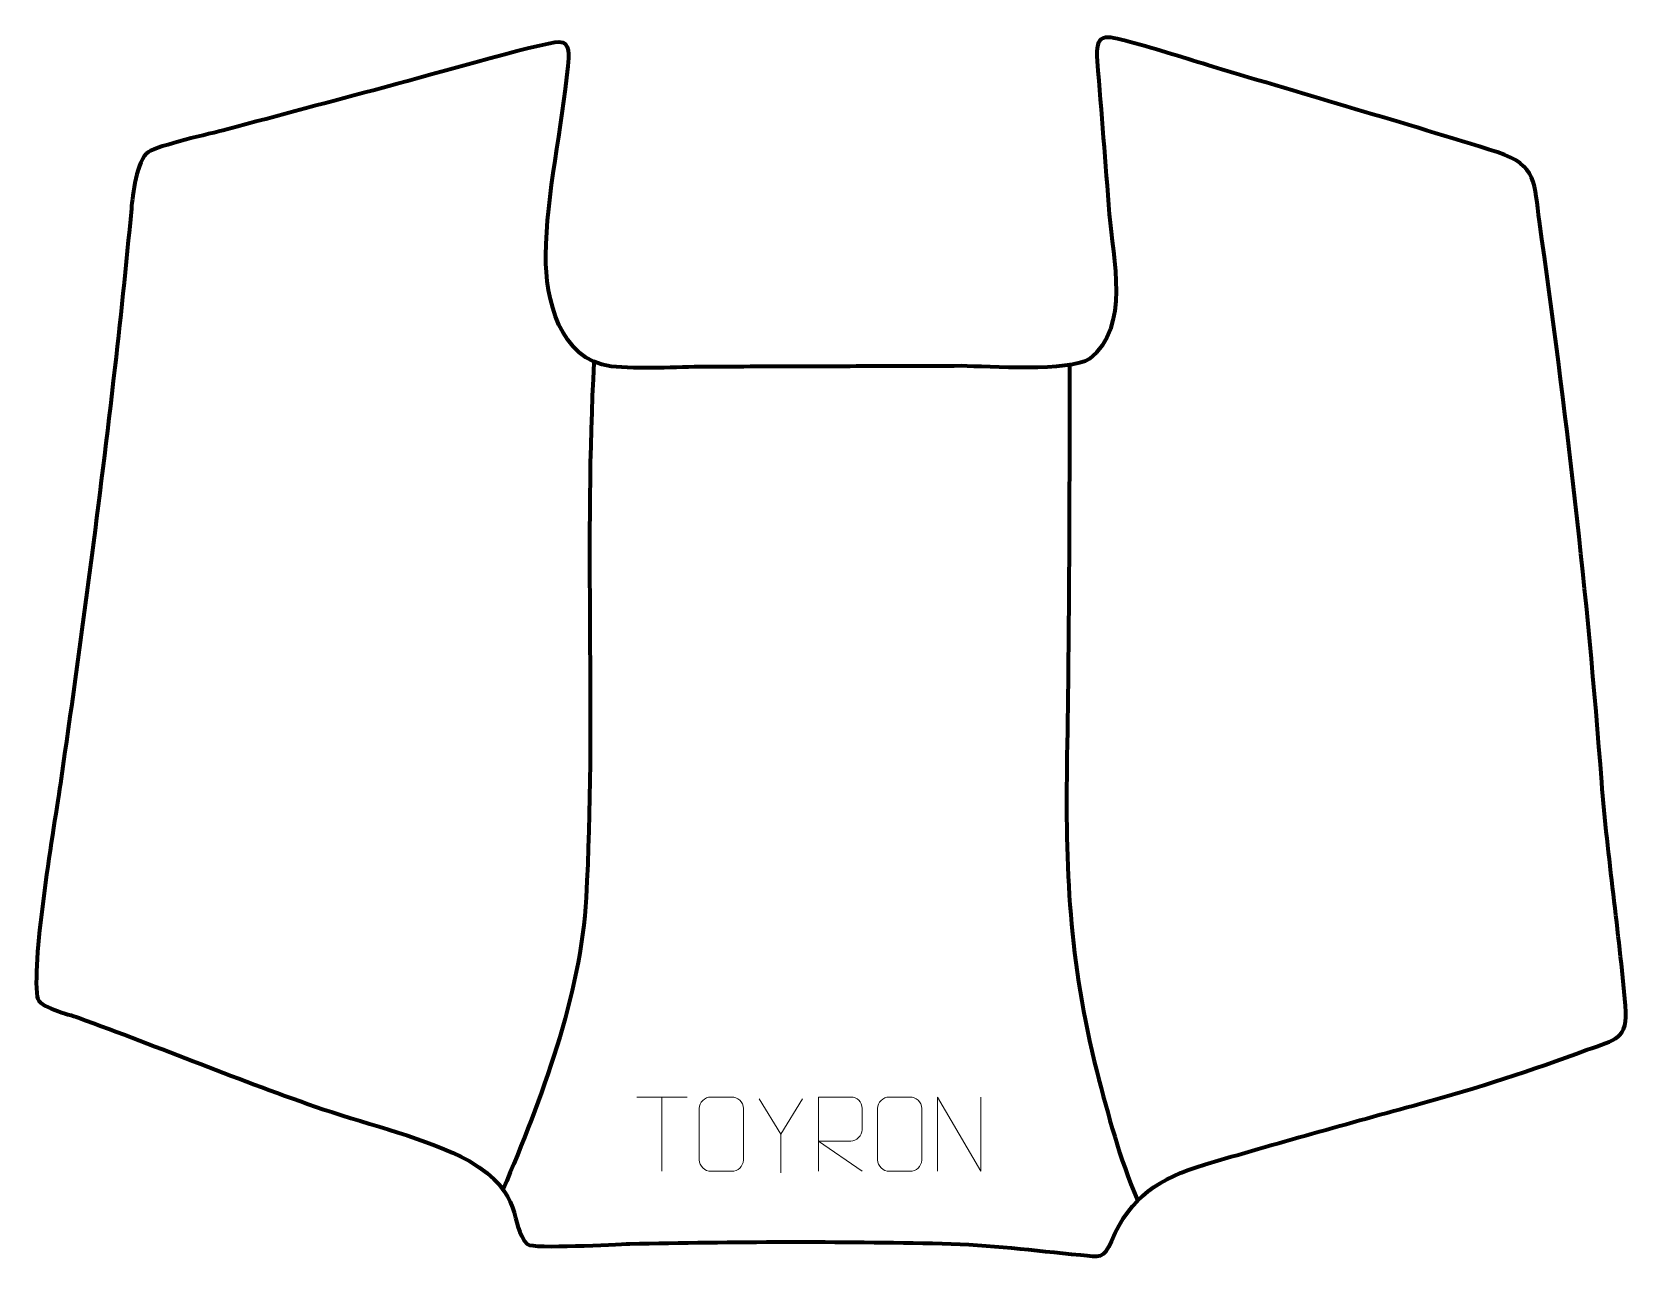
# Model space of a CAD drawing. Header units: millimetres. Extents: x 1268 to 1805, y 94 to 507.
import ezdxf

# ---------------------------------------------------------------- set-up
doc = ezdxf.new("R2010")
doc.units = ezdxf.units.MM
doc.header["$MEASUREMENT"] = 0
doc.layers.add('layer 2', color=7, linetype='Continuous')
doc.layers.add('layer 3', color=7, linetype='Continuous')

msp = doc.modelspace()

# ---------------------------------------------------------------- linework, layer by layer
at = {"layer": 'layer 2', "color": 142, "lineweight": 158}
for points, knots in [([(1457.3636, 395.7826), (1453.9375, 335.7588), (1457.9906, 275.6311), (1454.7171, 215.7633), (1454.7171, 215.7633), (1452.9199, 182.8934), (1439.5664, 147.7353), (1426.7841, 117.6058)], [0, 0, 0, 0, 0.33333333, 0.33333333, 0.33333333, 0.33333333, 1, 1, 1, 1]), ([(1617.371, 394.6874), (1617.3468, 350.9245), (1617.2391, 307.1686), (1616.5245, 263.4103), (1616.5245, 263.4103), (1615.8951, 225.6949), (1617.1223, 194.1397), (1626.5285, 157.2863), (1626.5285, 157.2863), (1630.4699, 142.3266), (1634.1249, 128.2506), (1640.2107, 113.9404)], [0, 0, 0, 0, 0.25, 0.25, 0.25, 0.25, 0.5, 0.5, 0.5, 0.5, 1, 1, 1, 1])]:
    msp.add_open_spline(points, degree=3, knots=knots, dxfattribs=at)
at = {"layer": 'layer 3', "color": 242, "lineweight": 158}
msp.add_open_spline([(1386.3499, 488.1839), (1394.843, 490.4599), (1440.7732, 503.5409), (1445.5762, 503.5485), (1445.5762, 503.5485), (1449.8537, 503.5552), (1448.8851, 498.687), (1448.6598, 495.4969), (1448.6598, 495.4969), (1446.6933, 474.7931), (1441.3749, 452.2211), (1441.1617, 431.7993), (1441.1617, 431.7993), (1441.0095, 417.2), (1445.7627, 396.5306), (1463.1542, 394.451), (1463.1542, 394.451), (1472.4195, 393.343), (1485.1691, 394.2796), (1494.8735, 394.3084), (1494.8735, 394.3084), (1506.3582, 394.3424), (1517.8428, 394.379), (1529.3275, 394.4146), (1529.3275, 394.4146), (1534.7505, 394.4315), (1540.1735, 394.4482), (1545.5963, 394.4651), (1545.5963, 394.4651), (1551.0193, 394.4818), (1556.4423, 394.4987), (1561.8653, 394.5154), (1561.8653, 394.5154), (1568.2452, 394.5353), (1574.6252, 394.555), (1581.0051, 394.5748), (1581.0051, 394.5748), (1590.1099, 394.4283), (1617.378, 392.5175), (1624.0942, 396.9925), (1624.0942, 396.9925), (1637.9169, 407.5112), (1631.9144, 430.8227), (1630.7507, 445.6255), (1630.7507, 445.6255), (1629.4174, 462.8077), (1628.0982, 479.9006), (1626.6685, 497.0793), (1626.6685, 497.0793), (1625.8458, 506.965), (1629.1494, 505.8606), (1637.8647, 503.546), (1637.8647, 503.546), (1646.8176, 501.1684), (1656.6929, 497.958), (1665.6588, 495.2618), (1665.6588, 495.2618), (1697.5479, 485.6793), (1729.5488, 476.4521), (1761.3316, 466.5198), (1761.3316, 466.5198), (1774.842, 462.0469), (1773.6988, 455.9495), (1775.5132, 443.1361), (1775.5132, 443.1361), (1784.4587, 380.0883), (1791.6603, 318.0441), (1796.4572, 254.5277), (1796.4572, 254.5277), (1798.4521, 229.2948), (1802.236, 204.4157), (1804.4891, 179.3351), (1804.4891, 179.3351), (1805.3204, 167.8051), (1801.2636, 168.1109), (1791.3555, 164.466), (1791.3555, 164.466), (1772.7472, 157.6632), (1754.7185, 151.6259), (1735.5823, 146.4407), (1735.5823, 146.4407), (1711.3374, 139.8405), (1686.9937, 132.995), (1662.8732, 125.9549), (1662.8732, 125.9549), (1647.5933, 121.1306), (1637.9256, 115.4152), (1631.4841, 100.1506), (1631.4841, 100.1506), (1628.9383, 94.1177), (1627.5571, 94.9611), (1621.0551, 95.4981), (1621.0551, 95.4981), (1605.0601, 97.0778), (1590.762, 98.977), (1574.5429, 99.3622), (1574.5429, 99.3622), (1539.7511, 100.1067), (1504.1675, 100.0559), (1469.3758, 99.2458), (1469.3758, 99.2458), (1464.5052, 99.0946), (1437.154, 97.5175), (1434.9374, 99.0817), (1434.9374, 99.0817), (1428.5373, 105.8503), (1434.438, 116.1187), (1415.3717, 127.1135), (1415.3717, 127.1135), (1401.1475, 134.8227), (1382.0153, 139.1798), (1366.3969, 144.4764), (1366.3969, 144.4764), (1338.5496, 154.0342), (1311.4276, 165.3438), (1283.7704, 175.3708), (1283.7704, 175.3708), (1280.6718, 176.4942), (1270.4084, 178.7553), (1269.9787, 182.2922), (1269.9787, 182.2922), (1268.2349, 196.647), (1275.5999, 238.8667), (1278.0442, 255.7757), (1278.0442, 255.7757), (1284.4775, 300.2805), (1290.4182, 344.8692), (1295.6056, 389.5369), (1295.6056, 389.5369), (1295.6056, 389.5369), (1295.7155, 390.4828), (1295.7155, 390.4828), (1295.7155, 390.4828), (1297.9165, 409.459), (1299.9384, 428.45), (1301.6859, 447.4736), (1301.6859, 447.4736), (1302.0924, 451.9131), (1303.4956, 463.9856), (1307.3261, 466.4831), (1307.3261, 466.4831), (1311.0777, 468.9291), (1327.8348, 472.5825), (1333.7341, 474.1552), (1333.7341, 474.1552), (1351.2729, 478.8306), (1368.8113, 483.5078), (1386.3499, 488.1839)], degree=3, knots=[0, 0, 0, 0, 0.02631579, 0.02631579, 0.02631579, 0.02631579, 0.05263158, 0.05263158, 0.05263158, 0.05263158, 0.07894737, 0.07894737, 0.07894737, 0.07894737, 0.10526316, 0.10526316, 0.10526316, 0.10526316, 0.13157895, 0.13157895, 0.13157895, 0.13157895, 0.15789474, 0.15789474, 0.15789474, 0.15789474, 0.18421053, 0.18421053, 0.18421053, 0.18421053, 0.21052632, 0.21052632, 0.21052632, 0.21052632, 0.23684211, 0.23684211, 0.23684211, 0.23684211, 0.26315789, 0.26315789, 0.26315789, 0.26315789, 0.28947368, 0.28947368, 0.28947368, 0.28947368, 0.31578947, 0.31578947, 0.31578947, 0.31578947, 0.34210526, 0.34210526, 0.34210526, 0.34210526, 0.36842105, 0.36842105, 0.36842105, 0.36842105, 0.39473684, 0.39473684, 0.39473684, 0.39473684, 0.42105263, 0.42105263, 0.42105263, 0.42105263, 0.44736842, 0.44736842, 0.44736842, 0.44736842, 0.47368421, 0.47368421, 0.47368421, 0.47368421, 0.5, 0.5, 0.5, 0.5, 0.52631579, 0.52631579, 0.52631579, 0.52631579, 0.55263158, 0.55263158, 0.55263158, 0.55263158, 0.57894737, 0.57894737, 0.57894737, 0.57894737, 0.60526316, 0.60526316, 0.60526316, 0.60526316, 0.63157895, 0.63157895, 0.63157895, 0.63157895, 0.65789474, 0.65789474, 0.65789474, 0.65789474, 0.68421053, 0.68421053, 0.68421053, 0.68421053, 0.71052632, 0.71052632, 0.71052632, 0.71052632, 0.73684211, 0.73684211, 0.73684211, 0.73684211, 0.76315789, 0.76315789, 0.76315789, 0.76315789, 0.78947368, 0.78947368, 0.78947368, 0.78947368, 0.81578947, 0.81578947, 0.81578947, 0.81578947, 0.84210526, 0.84210526, 0.84210526, 0.84210526, 0.86842105, 0.86842105, 0.86842105, 0.86842105, 0.89473684, 0.89473684, 0.89473684, 0.89473684, 0.92105263, 0.92105263, 0.92105263, 0.92105263, 0.94736842, 0.94736842, 0.94736842, 0.94736842, 1, 1, 1, 1], dxfattribs=at)
at = {"layer": 'layer 3', "color": 250, "lineweight": 9}
for points in [[(1471.7381, 148.5931), (1471.7381, 148.5931), (1488.7253, 148.5931), (1488.7253, 148.5931)], [(1480.2319, 123.6631), (1480.2319, 123.6631), (1480.2319, 148.6166), (1480.2319, 148.6166)], [(1520.2317, 136.1398), (1520.2317, 136.1398), (1512.9108, 148.0385), (1512.9108, 148.0385)]]:
    msp.add_open_spline(points, degree=3, dxfattribs=at)
for points, knots in [([(1496.7121, 148.6163), (1499.0378, 148.6163), (1501.3639, 148.6163), (1503.69, 148.6163), (1503.69, 148.6163), (1505.6366, 148.6519), (1507.628, 147.1603), (1507.6547, 144.7227), (1507.6547, 144.7227), (1507.6543, 138.9758), (1507.6543, 133.2285), (1507.6547, 127.4808), (1507.6547, 127.4808), (1507.5149, 125.1574), (1505.8377, 123.6778), (1503.69, 123.667), (1503.69, 123.667), (1501.3581, 123.6674), (1499.0262, 123.6674), (1496.6947, 123.667), (1496.6947, 123.667), (1494.7697, 123.5616), (1492.7976, 125.4461), (1492.8088, 127.4634), (1492.8088, 127.4634), (1492.8091, 133.2335), (1492.8091, 139.0032), (1492.8088, 144.7725), (1492.8088, 144.7725), (1492.813, 146.9106), (1494.5597, 148.6298), (1496.7121, 148.6163)], [0, 0, 0, 0, 0.11111111, 0.11111111, 0.11111111, 0.11111111, 0.22222222, 0.22222222, 0.22222222, 0.22222222, 0.33333333, 0.33333333, 0.33333333, 0.33333333, 0.44444444, 0.44444444, 0.44444444, 0.44444444, 0.55555556, 0.55555556, 0.55555556, 0.55555556, 0.66666667, 0.66666667, 0.66666667, 0.66666667, 0.77777778, 0.77777778, 0.77777778, 0.77777778, 1, 1, 1, 1]), ([(1527.5541, 148.0385), (1527.5541, 148.0385), (1520.2317, 136.1398), (1520.2317, 136.1398), (1520.2317, 136.1398), (1520.2317, 136.1398), (1520.2324, 123.0849), (1520.2324, 123.0849)], [0, 0, 0, 0, 0.33333333, 0.33333333, 0.33333333, 0.33333333, 1, 1, 1, 1]), ([(1532.8996, 123.6631), (1532.8996, 123.6631), (1532.8996, 148.6166), (1532.8996, 148.6166), (1532.8996, 148.6166), (1536.4944, 148.6166), (1540.0899, 148.6166), (1543.6851, 148.6166), (1543.6851, 148.6166), (1546.0104, 148.5789), (1547.5677, 147.0889), (1547.5636, 144.7225), (1547.5636, 144.7225), (1547.5632, 142.687), (1547.5632, 139.6276), (1547.5636, 137.5916), (1547.5636, 137.5916), (1547.5571, 135.7161), (1545.7448, 133.7743), (1543.7353, 133.7552), (1543.7353, 133.7552), (1543.7353, 133.7552), (1532.8996, 133.7552), (1532.8996, 133.7552), (1532.8996, 133.7552), (1532.8996, 133.7552), (1547.5543, 123.6631), (1547.5543, 123.6631)], [0, 0, 0, 0, 0.125, 0.125, 0.125, 0.125, 0.25, 0.25, 0.25, 0.25, 0.375, 0.375, 0.375, 0.375, 0.5, 0.5, 0.5, 0.5, 0.625, 0.625, 0.625, 0.625, 0.75, 0.75, 0.75, 0.75, 1, 1, 1, 1]), ([(1556.712, 148.6163), (1559.0377, 148.6163), (1561.3638, 148.6163), (1563.6899, 148.6163), (1563.6899, 148.6163), (1565.6365, 148.6519), (1567.6279, 147.1603), (1567.6546, 144.7227), (1567.6546, 144.7227), (1567.6542, 138.9758), (1567.6542, 133.2285), (1567.6546, 127.4808), (1567.6546, 127.4808), (1567.5148, 125.1574), (1565.8376, 123.6778), (1563.6899, 123.667), (1563.6899, 123.667), (1561.358, 123.6674), (1559.0261, 123.6674), (1556.6946, 123.667), (1556.6946, 123.667), (1554.7696, 123.5616), (1552.7975, 125.4461), (1552.8087, 127.4634), (1552.8087, 127.4634), (1552.809, 133.2335), (1552.809, 139.0032), (1552.8087, 144.7725), (1552.8087, 144.7725), (1552.8129, 146.9106), (1554.5596, 148.6298), (1556.712, 148.6163)], [0, 0, 0, 0, 0.11111111, 0.11111111, 0.11111111, 0.11111111, 0.22222222, 0.22222222, 0.22222222, 0.22222222, 0.33333333, 0.33333333, 0.33333333, 0.33333333, 0.44444444, 0.44444444, 0.44444444, 0.44444444, 0.55555556, 0.55555556, 0.55555556, 0.55555556, 0.66666667, 0.66666667, 0.66666667, 0.66666667, 0.77777778, 0.77777778, 0.77777778, 0.77777778, 1, 1, 1, 1]), ([(1572.9042, 123.6631), (1572.9042, 123.6631), (1572.9042, 148.6166), (1572.9042, 148.6166), (1572.9042, 148.6166), (1572.9042, 148.6166), (1587.559, 123.6631), (1587.559, 123.6631), (1587.559, 123.6631), (1587.559, 123.6631), (1587.559, 148.6166), (1587.559, 148.6166)], [0, 0, 0, 0, 0.25, 0.25, 0.25, 0.25, 0.5, 0.5, 0.5, 0.5, 1, 1, 1, 1])]:
    msp.add_open_spline(points, degree=3, knots=knots, dxfattribs=at)

doc.saveas('drawing.dxf')
